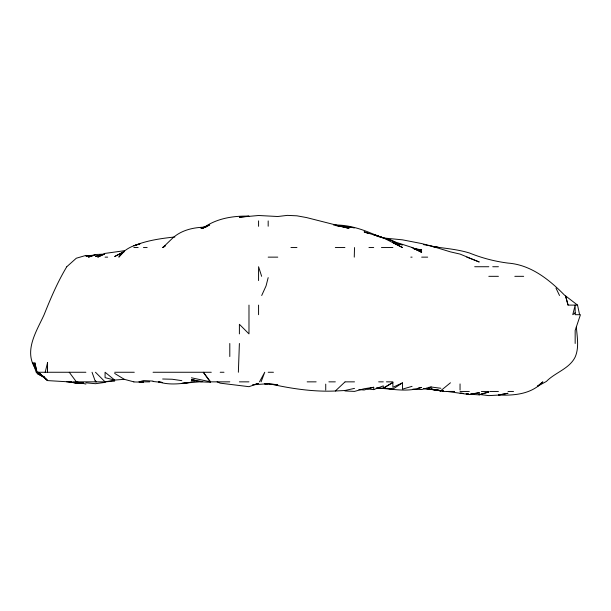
<?xml version="1.0" encoding="UTF-8"?>
<svg xmlns="http://www.w3.org/2000/svg" width="611" height="611" viewBox="0 0 611 611"><rect width="100%" height="100%" fill="white"/><g stroke="black" fill="none" stroke-linecap="round" stroke-linejoin="round"><path stroke-width="0.92" d="M47.551 362.667L47.521 372.259L47.551 362.667L45.191 372.259M238.366 372.259L239.39 343.481M268.176 277.623L266.052 285.917L261.699 295.51M261.096 381.852L264.739 372.259L259.499 381.852M66.706 266.847C57.617 281.984 50.652 298.321 44.122 314.696C36.584 331.215 23.783 350.401 35.133 368.265M269.917 383.746L268.176 383.494C290.149 388.451 312.74 392.002 335.324 391.002L344.917 382.005M66.782 266.732L76.299 258.224L85.891 255.429L91.123 255.719M354.265 257.139L354.517 247.547M440.859 390.643L423.415 388.497L440.859 390.643L450.452 382.784M537.466 386.121L542.858 381.852C531.417 394.187 514.202 395.722 498.416 394.996L508.016 393.285L498.416 395.08L488.823 395.623L479.23 394.439M575.165 312.855L572.774 314.696L575.165 305.103L575.165 314.696L580.45 314.696L575.165 330.444L575.165 343.481M164.313 246.523L162.87 247.547L172.798 237.954C181.696 229.973 193.725 227.323 205.38 227.155M165.596 245.5L162.641 247.547L165.039 246.172M402.481 382.868L392.888 387.313L392.888 382.471L383.296 388.115L392.888 389.115L402.481 382.868L402.481 389.146L412.074 386.343M376.315 388.268L383.296 388.26L392.888 382.471M537.611 386.221L546.387 381.44C555.216 372.405 569.376 368.83 575.165 357.03C579.327 347.476 577.074 336.905 576.356 326.908M124.27 251.671L114.677 256.521L124.27 251.411L118.824 257.139C123.666 249.891 131.663 245.798 139.965 243.896L133.862 245.798C146.861 240.474 160.945 238.435 174.853 236.976M209.023 225.367L202.684 228.354C216.179 218.433 232.646 215.782 248.983 216.134L239.39 217.226L258.575 215.5L277.768 216.508L287.361 215.377L296.954 215.82L306.546 217.569L349.026 228.354L341.434 226.62M367.601 388.947L373.703 389.619L383.296 385.854L383.296 388.26M209.741 224.963L201.019 228.354L202.76 227.949M470.508 394.255L479.23 394.889L488.823 392.018L480.979 393.996M149.695 381.852L139.117 381.852L143.455 380.6L153.048 381.088M373.703 389.619L373.703 387.275L364.11 390.001L358.878 389.574M440.859 388.268L431.267 387.023L421.666 389.535L412.952 389.1M354.517 388.367L344.917 390.513L335.324 391.002M479.23 394.889L479.23 392.72L469.638 394.561L447.069 391.445M206.251 226.91L201.019 227.857L205.38 227.429M418.184 388.023L421.666 387.435C406.964 392.659 391.407 388.596 376.315 388.038M255.963 383.792L258.575 383.372L248.983 386.679L220.204 383.166L217.126 381.852M373.703 387.275L364.11 388.756L354.517 391.399L344.917 390.941M470.508 394.057L479.23 392.72M428.647 387.389L431.267 387.023M124.27 250.731L105.077 253.397L97.752 257.139L104.267 254.283L95.484 256.299L104.206 254.145L95.484 254.497L88.427 257.139L95.484 254.924L85.891 256.093L89.382 256.047M105.077 382.379L95.484 383.7L85.891 382.807M205.38 227.185L201.019 227.59L205.38 227.284M133.862 381.852L124.27 379.316L114.677 380.08L105.077 381.852L72.999 381.852M114.677 381.111L105.077 381.852L95.484 372.259M83.279 382.921L76.299 383.318L69.669 381.852L76.299 382.937L68.676 381.852L47.521 380.592L38.081 372.259L47.521 380.592M202.76 381.57L181.826 383.357L191.426 382.234C180.596 383.815 169.155 385.32 158.547 381.852L161.823 382.364M264.685 383.784L268.176 383.7L252.473 384.831M83.279 382.799L76.299 382.868L83.279 383.021M264.685 383.884L277.768 384.869L271.658 383.991M133.862 247.547L138.147 247.547M143.455 247.547L147.159 247.547M290.943 247.547L296.954 247.547M335.324 247.547L344.917 247.547M368.952 247.547L373.703 247.547M381.447 247.547L392.888 247.547M105.077 257.139L107.658 257.139M268.176 257.139L277.768 257.139M410.821 257.139L412.074 257.139M421.666 257.139L427.677 257.139M474.686 266.732L488.823 266.732M492.733 266.732L498.416 266.732M488.823 276.325L498.416 276.325M514.813 276.325L523.673 276.325M577.54 305.103L565.572 295.9L568.047 305.103L577.54 305.103L579.595 314.696M37.072 372.259L34.796 362.667L36.889 372.259L85.891 372.259M114.677 372.259L134.29 372.259M153.048 372.259L211.284 372.259M220.204 372.259L223.985 372.259M268.176 372.259L273.445 372.259M229.797 381.852L210.115 381.852L203.31 372.259L210.612 381.852L191.426 377.789M239.39 381.852L248.944 381.852M307.157 381.852L316.139 381.852M328.878 381.852L335.324 381.852M345.093 381.852L354.517 381.852M378.652 381.852L383.296 381.852M386.45 381.852L392.888 381.852M460.045 391.445L469.317 391.445M481.392 391.445L488.823 391.445M489.953 391.445L498.416 391.445M508.016 391.445L513.53 391.445M194.909 380.867L191.426 380.867L200.141 381.081M66.744 381.852L71.09 381.89M68.676 381.852L71.533 381.883M162.641 379.003L172.233 379.248L181.826 380.653M133.862 381.944L143.455 382.18L139.117 381.852M210.612 382.287L201.027 381.852L191.426 379.584L194.909 380.134M386.786 239L392.888 240.849L373.703 234.662L383.296 237.954L402.481 239.84L421.666 243.568L431.267 246.019L450.452 251.877L460.045 254.084L479.23 261.989L470.508 258.545M333.583 225.039C349.599 224.527 364.988 230.103 379.278 236.824L373.703 234.311L383.296 237.954M153.048 381.485L162.641 382.486M460.045 393.148L463.535 393.53M443.494 390.918L441.738 390.704L443.517 390.979M460.915 393.14L463.535 393.461M337.944 226.085L354.517 227.781L335.324 225.215M447.894 391.445L454.5 391.445L443.426 391.445L431.267 388.978M383.296 387.855L385.037 388.084M386.786 388.313L392.888 389.115M389.398 240.322L392.888 240.78L385.037 238.466M413.823 248.792L421.666 249.861L413.823 248.624M426.027 388.298L440.859 390.925L431.267 389.123M335.324 225.49L339.685 226.299M423.415 244.591L439.317 247.547L431.267 246.378C444.113 248.303 457.165 249.166 469.638 253.061C481.942 258.048 494.849 261.409 508.016 263.097C530.959 264.784 549.449 279.754 564.885 295.51M393.759 243.102L402.481 244.889L392.888 242.62L402.481 247.547L383.296 237.832L364.11 231.859L368.471 233.585M76.299 381.852L85.891 384.067M415.564 249.41L421.666 251.266L412.074 247.547L421.666 252.366L412.074 247.486L392.888 241.253L396.379 242.697M466.796 257.139L469.638 258.201M44.32 377.002L37.928 374.069L36.194 372.259L33.047 362.667L35.301 367.898M76.367 381.852L69.257 372.259M45.917 378.461L37.928 373.924L36.889 372.259M114.677 373.428L124.27 379.316M40.876 374.451L37.928 372.259L47.521 380.241M43.091 376.086L44.565 377.178M95.484 380.859L96.546 381.852M555.979 288.079L559.531 295.51M92.047 372.259L95.484 381.852M261.645 276.325L258.575 266.732L258.575 280.571M565.572 295.9L568.047 305.103M460.045 383.929L460.045 390.085M325.732 384.128L325.732 390.07M268.176 220.945L268.176 226.23M258.575 220.884L258.575 226.322M258.575 305.103L258.575 314.696M248.983 305.103L248.983 333.889L239.39 324.296L239.39 333.889M229.797 343.481L229.797 356.534M468.767 394.103L466.147 393.812L468.767 394.087M439.989 390.475L431.267 389.238L439.989 390.498M428.647 388.565L426.906 388.306L428.647 388.565M114.677 380.08L105.077 377.667L105.077 372.259L114.677 380.08"/></g></svg>
